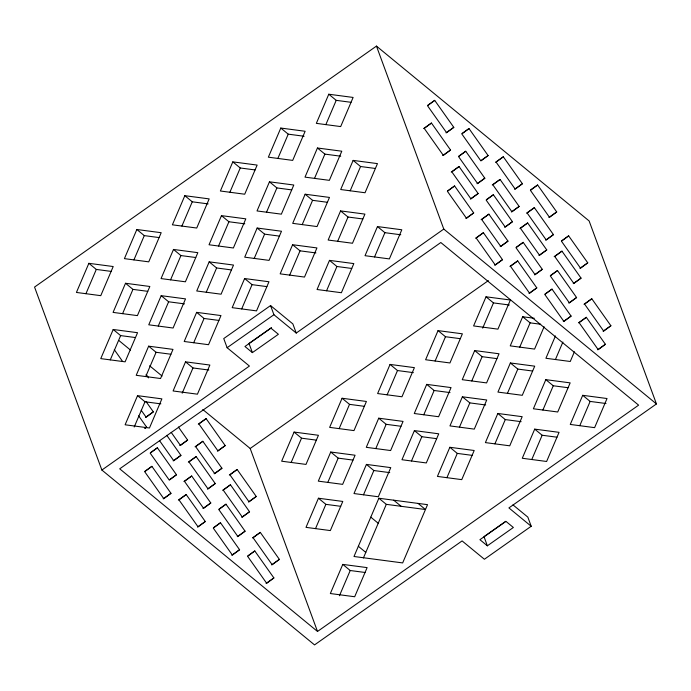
<?xml version="1.0" encoding="UTF-8"?>
<svg xmlns="http://www.w3.org/2000/svg" width="691" height="691" viewBox="0 0 691 691"><rect width="100%" height="100%" fill="white"/><g stroke="black" fill="none" stroke-linecap="round" stroke-linejoin="round"><path stroke-width="1.04" d="M88.863 263.323L76.425 292.448L100.765 295.662L113.203 266.536L88.863 263.323L96.299 269.43L111.113 271.39M85.934 293.71L96.299 269.43M136.844 229.498L124.406 258.633L148.746 261.846L161.184 232.712L136.844 229.498L144.281 235.614L159.094 237.574M133.916 259.894L144.281 235.614M125.512 283.267L113.074 312.401L137.405 315.614L149.843 286.48L125.512 283.267L132.948 289.382L147.762 291.334M113.203 329.486L100.765 358.62L125.106 361.834L137.544 332.699L113.203 329.486L120.64 335.601L135.453 337.554M122.583 313.662L132.948 289.382M110.275 359.873L120.64 335.601M184.825 195.683L172.387 224.817L196.728 228.03L209.166 198.896L184.825 195.683L192.262 201.798L208.138 203.897M181.897 226.078L192.262 201.798M173.493 249.451L161.055 278.585L185.395 281.798L197.833 252.664L173.493 249.451L180.93 255.566L195.743 257.518M161.193 295.67L148.755 324.805L173.087 328.018L185.525 298.883L161.193 295.67L168.621 301.786L184.497 303.876M170.565 279.838L180.93 255.566M148.651 346.174L136.213 375.308L160.554 378.521L172.992 349.387L148.651 346.174L156.088 352.289L170.902 354.241M158.256 326.057L168.621 301.786M232.815 161.867L220.377 191.001L244.709 194.214L257.147 165.08L232.815 161.867L240.252 167.982L255.065 169.934M137.552 395.649L125.114 424.784L149.455 427.997L161.893 398.862L137.552 395.649L144.989 401.765L160.856 403.864M145.723 376.569L156.088 352.289M229.887 192.253L240.252 167.982M221.474 215.635L209.036 244.769L233.377 247.983L245.815 218.848L221.474 215.635L228.911 221.751L244.787 223.841M134.209 427.012L144.989 401.765M209.174 261.846L196.736 290.98L221.077 294.193L233.515 265.059L209.174 261.846L216.611 267.961L231.425 269.922M218.546 246.022L228.911 221.751M196.641 312.358L184.203 341.492L208.535 344.705L220.973 315.571L196.641 312.358L204.07 318.473L218.892 320.425M206.246 292.241L216.611 267.961M280.796 128.051L268.358 157.177L292.699 160.39L305.137 131.264L280.796 128.051L288.233 134.158L304.109 136.257M185.534 361.834L173.096 390.968L197.436 394.181L209.874 365.047L185.534 361.834L192.97 367.949L208.846 370.048M193.705 342.745L204.07 318.473M277.868 158.438L288.233 134.158M269.464 181.811L257.026 210.945L281.358 214.158L293.796 185.024L269.464 181.811L276.892 187.926L291.714 189.887M182.191 393.196L192.97 367.949M257.156 228.03L244.718 257.164L269.058 260.377L281.496 231.243L257.156 228.03L264.593 234.145L279.406 236.106M266.527 212.206L276.892 187.926M244.623 278.542L232.185 307.668L256.525 310.881L268.963 281.755L244.623 278.542L252.06 284.649L266.873 286.61M254.228 258.425L264.593 234.145M328.778 94.226L316.34 123.361L340.68 126.574L353.118 97.44L328.778 94.226L336.215 100.342L351.028 102.303M241.695 308.929L252.06 284.649M325.85 124.622L336.215 100.342M317.445 147.995L305.007 177.129L329.348 180.342L341.786 151.208L317.445 147.995L324.882 154.11L340.749 156.209M305.137 194.214L292.699 223.348L317.039 226.562L329.477 197.427L305.137 194.214L312.574 200.33L327.396 202.282M314.517 178.39L324.882 154.11M292.604 244.718L280.166 273.852L304.506 277.065L316.944 247.931L292.604 244.718L300.041 250.833L315.917 252.932M302.209 224.61L312.574 200.33M289.676 275.113L300.041 250.833M353.127 160.398L340.689 189.533L365.029 192.746L377.467 163.612L353.127 160.398L360.564 166.514L375.377 168.466M340.585 210.902L328.147 240.036L352.488 243.249L364.926 214.115L340.585 210.902L348.022 217.017L362.835 218.969M350.199 190.785L360.564 166.514M329.486 260.377L317.048 289.512L341.389 292.725L353.827 263.591L329.486 260.377L336.923 266.493L351.736 268.454M337.657 241.297L348.022 217.017M326.558 290.773L336.923 266.493M377.467 226.562L365.029 255.696L389.37 258.909L401.808 229.775L377.467 226.562L384.904 232.677L400.78 234.776M294.09 432.065L281.652 461.199L305.992 464.412L318.43 435.278L294.09 432.065L301.526 438.18L316.34 440.132M374.539 256.957L384.904 232.677M291.161 462.452L301.526 438.18M342.08 398.249L329.642 427.375L353.973 430.597L366.411 401.462L342.08 398.249L349.516 404.356L364.33 406.317M339.151 428.636L349.516 404.356M330.739 452.018L318.301 481.143L342.641 484.356L355.079 455.231L330.739 452.018L338.175 458.124L352.989 460.085M318.439 498.228L306.001 527.363L330.341 530.576L342.779 501.441L318.439 498.228L325.876 504.344L340.689 506.304M327.81 482.404L338.175 458.124M315.511 528.624L325.876 504.344M390.061 364.425L377.623 393.559L401.963 396.772L414.401 367.638L390.061 364.425L397.498 370.54L413.373 372.639M387.133 394.82L397.498 370.54M378.728 418.193L366.29 447.327L390.622 450.541L403.06 421.406L378.728 418.193L386.157 424.309L400.979 426.269M366.42 464.412L353.982 493.547L378.322 496.76L390.76 467.626L366.42 464.412L373.857 470.528L389.733 472.627M375.792 448.589L386.157 424.309M363.492 494.808L373.857 470.528M438.042 330.609L425.604 359.743L449.945 362.956L462.383 333.822L438.042 330.609L445.479 336.724L460.292 338.676M342.779 564.4L330.341 593.534L354.682 596.748L367.12 567.613L342.779 564.4L350.216 570.516L365.029 572.468M435.114 361.004L445.479 336.724M426.71 384.377L414.272 413.512L438.612 416.725L451.05 387.591L426.71 384.377L434.147 390.493L450.014 392.592M378.867 498.237L353.991 556.497L402.663 562.923L427.539 504.663L378.867 498.237L386.304 504.344L425.492 509.526L418.055 503.411M339.436 595.763L350.216 570.516M414.401 430.597L401.963 459.731L426.304 462.944L438.742 433.81L414.401 430.597L421.838 436.712L436.66 438.664M423.782 414.773L434.147 390.493M363.406 557.974L386.304 504.344M411.473 460.983L421.838 436.712M486.032 296.793L473.594 325.927L497.926 329.141L510.364 300.006L486.032 296.793L493.46 302.908L509.336 304.999M482.681 328.156L493.46 302.908M474.691 350.562L462.253 379.696L486.594 382.909L499.032 353.775L474.691 350.562L482.128 356.677L496.941 358.629M462.391 396.781L449.953 425.906L474.294 429.12L486.732 399.994L462.391 396.781L469.828 402.888L485.695 404.986M471.763 380.948L482.128 356.677M449.85 447.284L437.412 476.419L461.752 479.632L474.19 450.497L449.85 447.284L457.287 453.4L472.1 455.352M459.463 427.168L469.828 402.888M446.922 477.68L457.287 453.4M534.316 318.283L522.672 316.746L510.234 345.871L534.575 349.085L544.111 326.757M510.373 362.956L497.935 392.091L522.275 395.304L534.713 366.17L510.373 362.956L517.809 369.072L532.623 371.032M519.744 347.132L530.109 322.852L522.672 316.746M497.84 413.468L485.402 442.603L509.742 445.816L522.18 416.682L497.84 413.468L505.276 419.584L521.144 421.674M507.444 393.352L517.809 369.072M494.911 443.855L505.276 419.584M555.452 335.938L545.916 358.275L570.256 361.488L574.402 351.779M545.821 379.653L533.383 408.778L557.723 411.991L570.161 382.866L545.821 379.653L553.258 385.759L568.071 387.72M555.426 359.536L562.889 342.054M534.713 429.128L522.275 458.263L546.616 461.476L559.054 432.341L534.713 429.128L542.15 435.244L556.972 437.196M542.893 410.039L553.258 385.759M531.785 459.515L542.15 435.244M582.703 395.312L570.265 424.438L594.606 427.651L607.043 398.526L582.703 395.312L590.14 401.419L606.007 403.518M579.775 425.699L590.14 401.419M434.708 100.368L427.513 105.74L446.611 132.715L453.806 127.351L434.708 100.368L427.772 105.257M431.443 123.041L424.248 128.405L443.346 155.389L450.541 150.025L431.443 123.041L423.643 128.543M469.008 128.578L461.813 133.942L480.91 160.917L488.105 155.553L469.008 128.578L462.072 133.458M465.751 151.243L458.556 156.615L477.645 183.59L484.84 178.226L465.751 151.243L458.815 156.131M459.049 166.54L451.862 171.904L470.951 198.887L478.146 193.523L459.049 166.54L451.249 172.033M454.592 185.948L447.397 191.312L466.494 218.296L473.689 212.932L454.592 185.948L447.656 190.837M145.948 401.419L153.333 411.862L146.138 417.234L141.214 410.264M503.307 156.779L496.112 162.143L515.21 189.127L522.405 183.754L503.307 156.779L495.507 162.273M145.041 428.351L146.639 427.159L138.632 415.844M500.051 179.453L492.856 184.817L511.953 211.8L519.148 206.428L500.051 179.453L492.251 184.946M493.357 194.741L486.162 200.105L505.251 227.089L512.446 221.725L493.357 194.741L486.421 199.63M157.384 447.794L150.189 453.158L169.286 480.133L176.481 474.769L157.384 447.794L150.448 452.674M206.108 418.616L198.913 423.98L218.002 450.964L225.197 445.6L206.108 418.616L198.3 424.119M488.891 214.15L481.696 219.522L500.794 246.497L507.989 241.133L488.891 214.15L481.091 219.652M151.89 466.339L144.695 471.711L163.793 498.686L170.988 493.322L151.89 466.339L144.955 471.227M178.399 427.012L187.632 440.072L180.446 445.436L171.204 432.376M537.615 184.981L530.42 190.345L549.509 217.328L556.704 211.964L537.615 184.981L530.679 189.87M166.773 435.339L180.938 455.36L173.743 460.724L159.578 440.703M202.843 441.29L195.648 446.654L214.746 473.637L221.941 468.273L202.843 441.29L195.043 446.792M483.398 232.703L476.203 238.067L495.3 265.05L502.495 259.686L483.398 232.703L475.598 238.205M196.149 456.578L188.954 461.951L208.051 488.926L215.246 483.562L196.149 456.578L188.349 462.08M534.35 207.654L527.155 213.018L546.253 240.002L553.448 234.638L534.35 207.654L526.551 213.148M527.656 222.943L520.461 228.306L539.559 255.29L546.754 249.926L527.656 222.943L519.857 228.445M191.683 475.995L184.488 481.359L203.586 508.343L210.781 502.979L191.683 475.995L183.884 481.489M523.191 242.36L515.996 247.724L535.093 274.698L542.288 269.335L523.191 242.36L516.255 247.24M186.19 494.549L178.995 499.913L198.092 526.888L205.287 521.524L186.19 494.549L178.39 500.042M237.143 469.491L229.948 474.855L249.045 501.839L256.24 496.475L237.143 469.491L229.343 474.993M517.697 260.904L510.502 266.277L529.6 293.252L536.795 287.888L517.697 260.904L509.898 266.406M230.449 484.788L223.253 490.152L242.351 517.127L249.546 511.763L230.449 484.788L222.649 490.282M568.65 235.856L561.455 241.219L580.552 268.203L587.747 262.839L568.65 235.856L561.714 240.744M561.956 251.144L554.761 256.508L573.858 283.491L581.053 278.127L561.956 251.144L554.156 256.646M225.983 504.197L218.797 509.561L237.885 536.544L245.08 531.18L225.983 504.197L219.056 509.086M557.499 270.561L550.304 275.925L569.393 302.908L576.588 297.536L557.499 270.561L550.563 275.45M220.489 522.75L213.294 528.114L232.392 555.098L239.587 549.734L220.489 522.75L213.554 527.639M551.997 289.114L544.802 294.478L563.899 321.453L571.094 316.089L551.997 289.114L545.061 293.995M260.291 532.398L253.096 537.762L272.194 564.746L279.38 559.382L260.291 532.398L252.483 537.9M591.798 298.762L584.603 304.126L603.701 331.11L610.887 325.746L591.798 298.762L583.99 304.265M254.789 550.952L247.603 556.315L266.691 583.299L273.886 577.935L254.789 550.952L247.862 555.84M586.305 317.316L579.11 322.68L598.199 349.663L605.394 344.291L586.305 317.316L578.497 322.809M531.206 526.266L508.904 507.92L656.45 403.933L589.129 220.956L376.457 46.098L34.55 287.067L101.871 470.044L314.543 644.902L462.089 540.915L484.4 559.252L531.206 526.266L527.838 517.118L512.972 504.888M446.006 132.853L453.806 127.351M442.741 155.527L450.541 150.025M656.45 403.933L443.786 229.075L296.232 333.062L292.863 323.915L270.561 305.569L223.746 338.564L227.114 347.711L249.425 366.057L101.871 470.044M481.169 160.442L488.105 155.553M227.114 347.711L273.921 314.725L296.232 333.062M271.563 327.577L249.019 343.462L252.388 352.609L278.395 334.28L270.958 328.165L244.951 346.493L252.388 352.609M145.533 417.364L153.333 411.862M477.04 183.728L484.84 178.226M144.903 428.377L146.639 427.159M470.346 199.017L478.146 193.523M465.881 218.425L473.689 212.932M514.605 189.256L522.405 183.754M179.833 445.565L187.632 440.072M511.34 211.93L519.148 206.428M173.139 460.862L180.938 455.36M504.646 227.218L512.446 221.725M169.545 479.658L176.481 474.769M500.189 246.635L507.989 241.133M217.397 451.093L225.197 445.6M548.904 217.458L556.704 211.964M163.18 498.824L170.988 493.322M494.687 265.18L502.495 259.686M214.132 473.767L221.941 468.273M202.809 409.53L250.185 448.476L488.364 280.615M545.64 240.131L553.448 234.638M207.438 489.064L215.246 483.562M538.945 255.42L546.754 249.926M202.981 508.472L210.781 502.979M534.488 274.837L542.288 269.335M197.488 527.026L205.287 521.524M528.995 293.39L536.795 287.888M248.44 501.977L256.24 496.475M579.948 268.333L587.747 262.839M241.746 517.265L249.546 511.763M573.254 283.63L581.053 278.127M237.281 536.674L245.08 531.18M568.788 303.038L576.588 297.536M231.787 555.227L239.587 549.734M563.295 321.591L571.094 316.089M271.58 564.875L279.38 559.382M603.088 331.239L610.887 325.746M266.087 583.429L273.886 577.935M597.594 349.793L605.394 344.291M317.506 631.462L638.614 405.151L440.815 242.524L119.707 468.826L317.506 631.462L250.185 448.476M505.665 521.385L484.002 536.665L487.362 545.812L513.37 527.483L505.933 521.368L479.925 539.697L487.362 545.812M530.109 322.852L540.69 324.252M393.715 500.198L401.151 506.304M370.791 517.153L378.227 523.268M118.878 340.516L130.513 350.078M149.627 365.798L162.091 376.051M358.353 546.287L365.789 552.394M146.129 374.401L148.591 377.882M114.291 349.672L122.298 360.987M376.457 46.098L443.786 229.075M270.561 305.569L273.921 314.725"/></g></svg>
